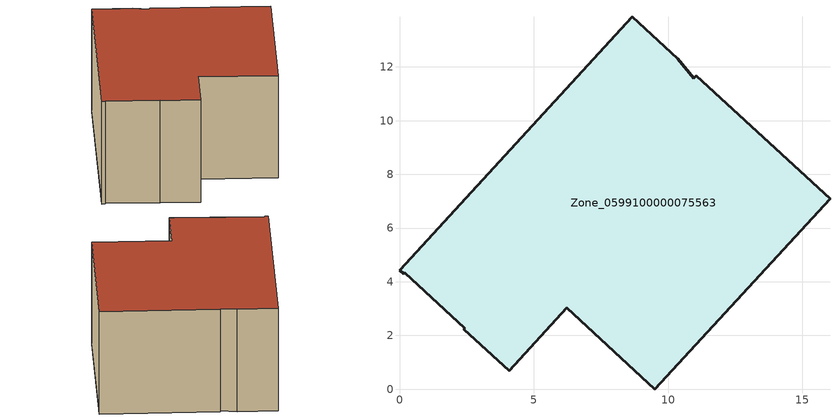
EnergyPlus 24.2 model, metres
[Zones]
Zone_0599100000075563
 floor ground (C_G): 2.44,2.27 0.2,4.34 0.15,4.29 0,4.43 8.66,13.86 10.36,12.31 10.96,11.58 11.05,11.68 16.03,7.1 9.51,0 6.23,3.03 4.08,0.69 2.4,2.23 z0
 wall outside (C_F): 16.03,7.1 11.05,11.68 10.96,11.58 10.36,12.31 8.66,13.86 0,4.43 0.15,4.29 0.2,4.34 2.44,2.27 2.4,2.23 4.08,0.69 6.23,3.03 9.51,0 16.03,7.1 z0:6.24
 roof outside (C_R): 0.2,4.34 2.44,2.27 2.4,2.23 4.08,0.69 6.23,3.03 9.51,0 16.03,7.1 11.05,11.68 10.96,11.58 10.36,12.31 8.66,13.86 0,4.43 0.15,4.29 z6.24
[BUILDING]
Pand.0599100000075563: North Axis=0; Terrain=City; Loads Convergence Tolerance Value=0.04; Temperature Convergence Tolerance Value=0.4; Solar Distribution=FullExterior; Maximum Number of Warmup Days=25; Minimum Number of Warmup Days=1
[Site:Location]
Rotterdam.The.Hague.AP_ZH_NLD Design_Conditions: Latitude=51.96; Longitude=4.45; Time Zone=1; Elevation=-4.5
[SITE:GROUNDTEMPERATURE:BUILDINGSURFACE]
18, 18, 18, 18, 18, 18, 18, 18, 18, 18, 18, 18
[MATERIAL] Thermal Absorptance=0.9; Solar Absorptance=0.7; Visible Absorptance=0.7
Name | Roughness | Thickness | Conductivity | Density | Specific Heat
G.TI.1975-1991 | MediumSmooth | 0.15 | 0.288461 | 540 | 1210
F.TI.1975-1991 | Rough | 0.3 | 0.230769 | 1920 | 840
R.TI.1975-1991 | MediumRough | 0.2 | 0.153846 | 1500 | 1000
[CONSTRUCTION]
C_G: G.TI.1975-1991
C_F: F.TI.1975-1991
C_R: R.TI.1975-1991
[ZONE]
Zone_0599100000075563: Type=1; Multiplier=1; Ceiling Height=Autocalculate; Volume=Autocalculate; Floor Area=autocalculate; Part of Total Floor Area=Yes
[ZONEINFILTRATION:DESIGNFLOWRATE]
Infil_Zone_0599100000075563: Zone or ZoneList or Space or SpaceList=Zone_0599100000075563; Schedule=AlwaysOn; Design Flow Rate Calculation Method=Flow/Area; Flow Rate per Floor Area=0.003; Constant Term Coefficient=1; Temperature Term Coefficient=0; Velocity Term Coefficient=0; Velocity Squared Term Coefficient=0
[HVACTEMPLATE:ZONE:IDEALLOADSAIRSYSTEM]
Zone_0599100000075563: Maximum Heating Supply Air Temperature=50; Minimum Cooling Supply Air Temperature=13; Maximum Heating Supply Air Humidity Ratio=0.0156; Minimum Cooling Supply Air Humidity Ratio=0.0077; Heating Limit=NoLimit; Cooling Limit=NoLimit; Dehumidification Control Type=ConstantSensibleHeatRatio; Cooling Sensible Heat Ratio=0.7; Dehumidification Setpoint=60; Humidification Control Type=None; Humidification Setpoint=30; Outdoor Air Method=None; Outdoor Air Flow Rate per Person=0.00944; Outdoor Air Flow Rate per Zone Floor Area=0; Outdoor Air Flow Rate per Zone=0; Demand Controlled Ventilation Type=None; Outdoor Air Economizer Type=NoEconomizer; Heat Recovery Type=None; Sensible Heat Recovery Effectiveness=0.7; Latent Heat Recovery Effectiveness=0.65
[ZONECONTROL:THERMOSTAT]
ThermostatControl_Zone_0599100000075563: Zone or ZoneList=Zone_0599100000075563; Control Type Schedule=DualSetpointControlType; Control 1=Thermostat_Zone_0599100000075563; Temperature Difference Between Cutout And Setpoint=0
[THERMOSTATSETPOINT:DUALSETPOINT]
Thermostat_Zone_0599100000075563: Heating Setpoint Temperature Schedule=HeatingSetpoint_Zone_0599100000075563; Cooling Setpoint Temperature Schedule=CoolingSetpoint_Zone_0599100000075563
[SCHEDULE:COMPACT]
HeatingSetpoint_Zone_0599100000075563: Through: 12/31, For: AllDays, Until: 24:00, 21
CoolingSetpoint_Zone_0599100000075563: Through: 12/31, For: AllDays, Until: 24:00, 24
DualSetpointControlType: Through: 12/31, For: AllDays, Until: 24:00, 4
AlwaysOn: Through: 12/31, For: AllDays, Until: 24:00, 1
